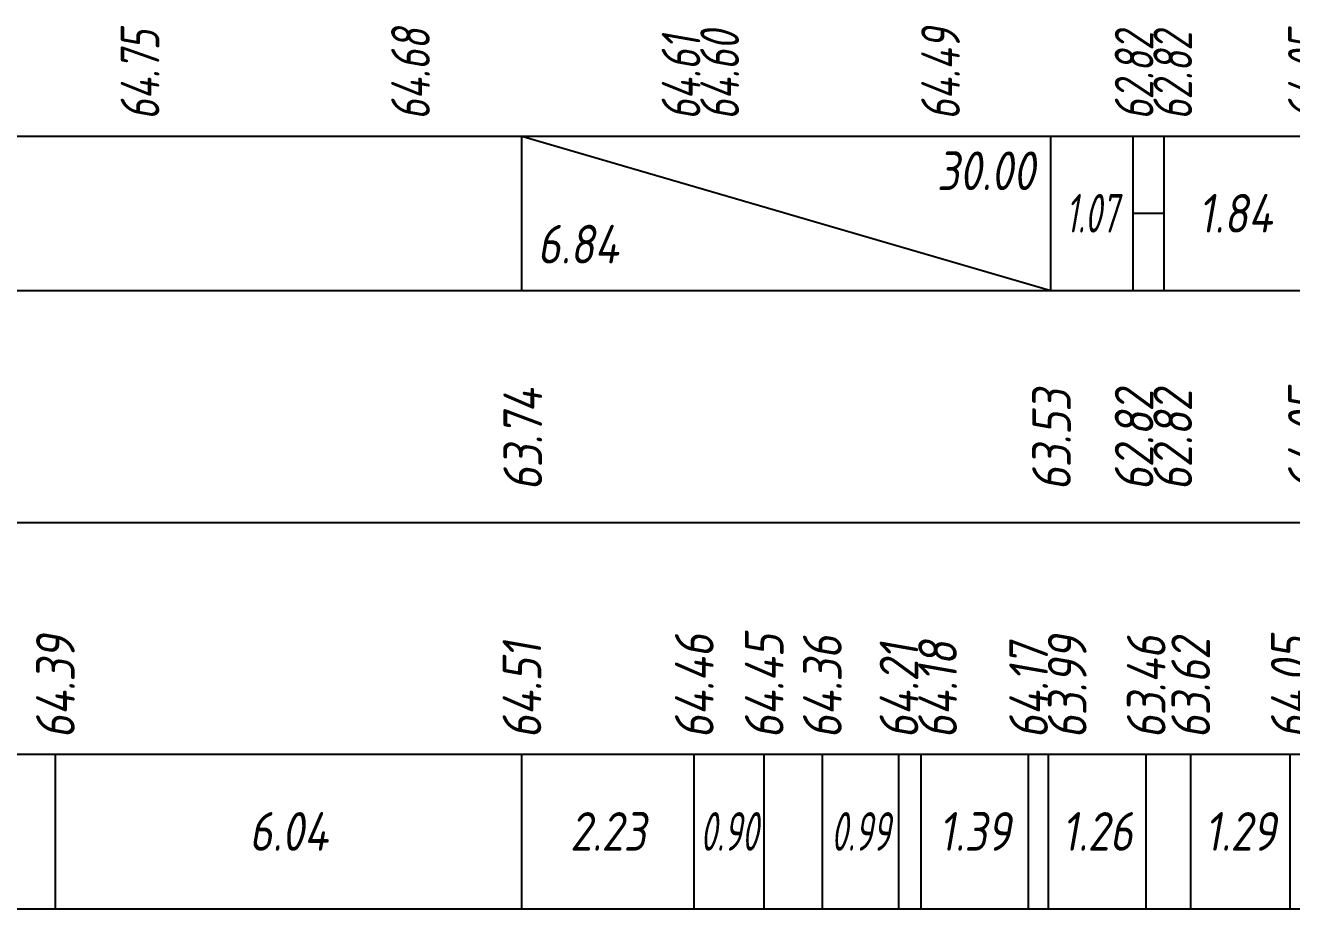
# Model space of a CAD drawing. Extents: x -717 to 1451, y -133302 to 233.
# Drawn here: x -269.4 to -187.5, y -130801.4 to -130744.2 of the extents above; entities that cross this region are included whole.
import ezdxf
from ezdxf.enums import TextEntityAlignment as Align

# ---------------------------------------------------------------- set-up
doc = ezdxf.new("R2010")
doc.units = 0
for name, color, linetype in [('Код_510', 7, 'Continuous'), ('Код_514', 1, 'Continuous'), ('Код_516', 1, 'Continuous'), ('Таблица', 7, 'Continuous')]:
    doc.layers.add(name, color=color, linetype=linetype)
doc.styles.add('М', font='romand.shx', dxfattribs={"width": 0.8, "oblique": 10, "height": 2.5})

msp = doc.modelspace()

# ---------------------------------------------------------------- linework, layer by layer
at = {"layer": 'Код_510'}
for p, q in [((-267.44, -130801.364), (-267.44, -130791.364)), ((-237.258, -130801.364), (-237.258, -130791.364)), ((-226.108, -130801.364), (-226.108, -130791.364)), ((-221.585, -130801.364), (-221.585, -130791.364)), ((-217.823, -130801.364), (-217.823, -130791.364)), ((-212.866, -130801.364), (-212.866, -130791.364)), ((-211.432, -130801.364), (-211.432, -130791.364)), ((-204.48, -130801.364), (-204.48, -130791.364)), ((-203.183, -130801.364), (-203.183, -130791.364)), ((-196.87, -130801.364), (-196.87, -130791.364)), ((-193.991, -130801.364), (-193.991, -130791.364)), ((-187.552, -130801.364), (-187.552, -130791.364))]:
    msp.add_line(p, q, dxfattribs=at)
at = {"layer": 'Код_516'}
for p, q in [((-237.258, -130761.364), (-237.258, -130751.364)), ((-237.258, -130751.364), (-203.052, -130761.364)), ((-203.052, -130761.364), (-203.052, -130751.364)), ((-197.709, -130761.364), (-197.709, -130751.364)), ((-195.709, -130761.364), (-195.709, -130751.364)), ((-197.709, -130756.364), (-195.709, -130756.364))]:
    msp.add_line(p, q, dxfattribs=at)
at = {"layer": 'Таблица'}
for p, q in [((-389.306, -130751.364), (-161.444, -130751.364)), ((-389.361, -130761.364), (-161.498, -130761.364)), ((-389.361, -130776.364), (-161.498, -130776.364)), ((-389.361, -130791.364), (-161.498, -130791.364)), ((-389.361, -130801.364), (-161.498, -130801.364))]:
    msp.add_line(p, q, dxfattribs=at)

# ---------------------------------------------------------------- texts
at = {"layer": 'Код_510', "style": 'М', "oblique": 10, "width": 0.8}
for s, p in [('64.39', (-267.44, -130790.364)), ('64.51', (-237.258, -130790.364)), ('64.46', (-226.108, -130790.364)), ('64.45', (-221.585, -130790.364)), ('64.36', (-217.823, -130790.364)), ('64.18', (-210.366, -130790.364)), ('64.17', (-204.48, -130790.364)), ('63.99', (-201.98, -130790.364)), ('63.46', (-196.87, -130790.364)), ('63.62', (-193.991, -130790.364)), ('64.05', (-187.552, -130790.364)), ('64.21', (-212.866, -130790.364))]:
    msp.add_text(s, height=2.5, rotation=90, dxfattribs=at).set_placement(p, align=Align.MIDDLE_LEFT)
at = {"layer": 'Код_510', "style": 'М', "oblique": 10}
for s, width, p in [('6.04', 0.8, (-252.349, -130796.364)), ('2.23', 0.8, (-231.683, -130796.364)), ('0.90', 0.6, (-223.847, -130796.364)), ('0.99', 0.6, (-215.345, -130796.364)), ('1.39', 0.8, (-207.956, -130796.364)), ('1.26', 0.8, (-200.027, -130796.364)), ('1.29', 0.8, (-190.771, -130796.364))]:
    msp.add_text(s, height=2.5, dxfattribs=dict(at, width=width)).set_placement(p, align=Align.MIDDLE_CENTER)
at = {"layer": 'Код_514', "style": 'М', "oblique": 10, "width": 0.7}
for s, p in [('64.75', (-261.965, -130750.325)), ('64.68', (-244.465, -130750.325)), ('64.61', (-226.965, -130750.325)), ('64.60', (-224.465, -130750.325)), ('64.49', (-210.175, -130750.325)), ('62.82', (-197.654, -130750.325)), ('62.82', (-195.154, -130750.325)), ('64.05', (-186.444, -130750.325))]:
    msp.add_text(s, height=2.5, rotation=90, dxfattribs=at).set_placement(p, align=Align.MIDDLE_LEFT)
at = {"layer": 'Код_516', "style": 'М', "oblique": 10, "width": 0.8}
msp.add_text('30.00', height=2.5, dxfattribs=at).set_placement((-204.052, -130752.364), align=Align.TOP_RIGHT)
at = {"layer": 'Код_516', "style": 'М', "oblique": 10}
for s, width, p in [('1.07', 0.6, (-200.381, -130756.364)), ('1.84', 0.8, (-191.103, -130756.364))]:
    msp.add_text(s, height=2.5, dxfattribs=dict(at, width=width)).set_placement(p, align=Align.MIDDLE_CENTER)
at = {"layer": 'Код_516', "style": 'М', "oblique": 10, "width": 0.8}
msp.add_text('6.84', height=2.5, dxfattribs=at).set_placement((-236.258, -130760.364), align=Align.BOTTOM_LEFT)
for s, p in [('63.53', (-202.998, -130774.314)), ('62.82', (-197.654, -130774.314)), ('62.82', (-195.154, -130774.314)), ('64.05', (-186.444, -130774.314)), ('63.74', (-237.204, -130774.314))]:
    msp.add_text(s, height=2.5, rotation=90, dxfattribs=at).set_placement(p, align=Align.MIDDLE_LEFT)

doc.saveas('drawing.dxf')
